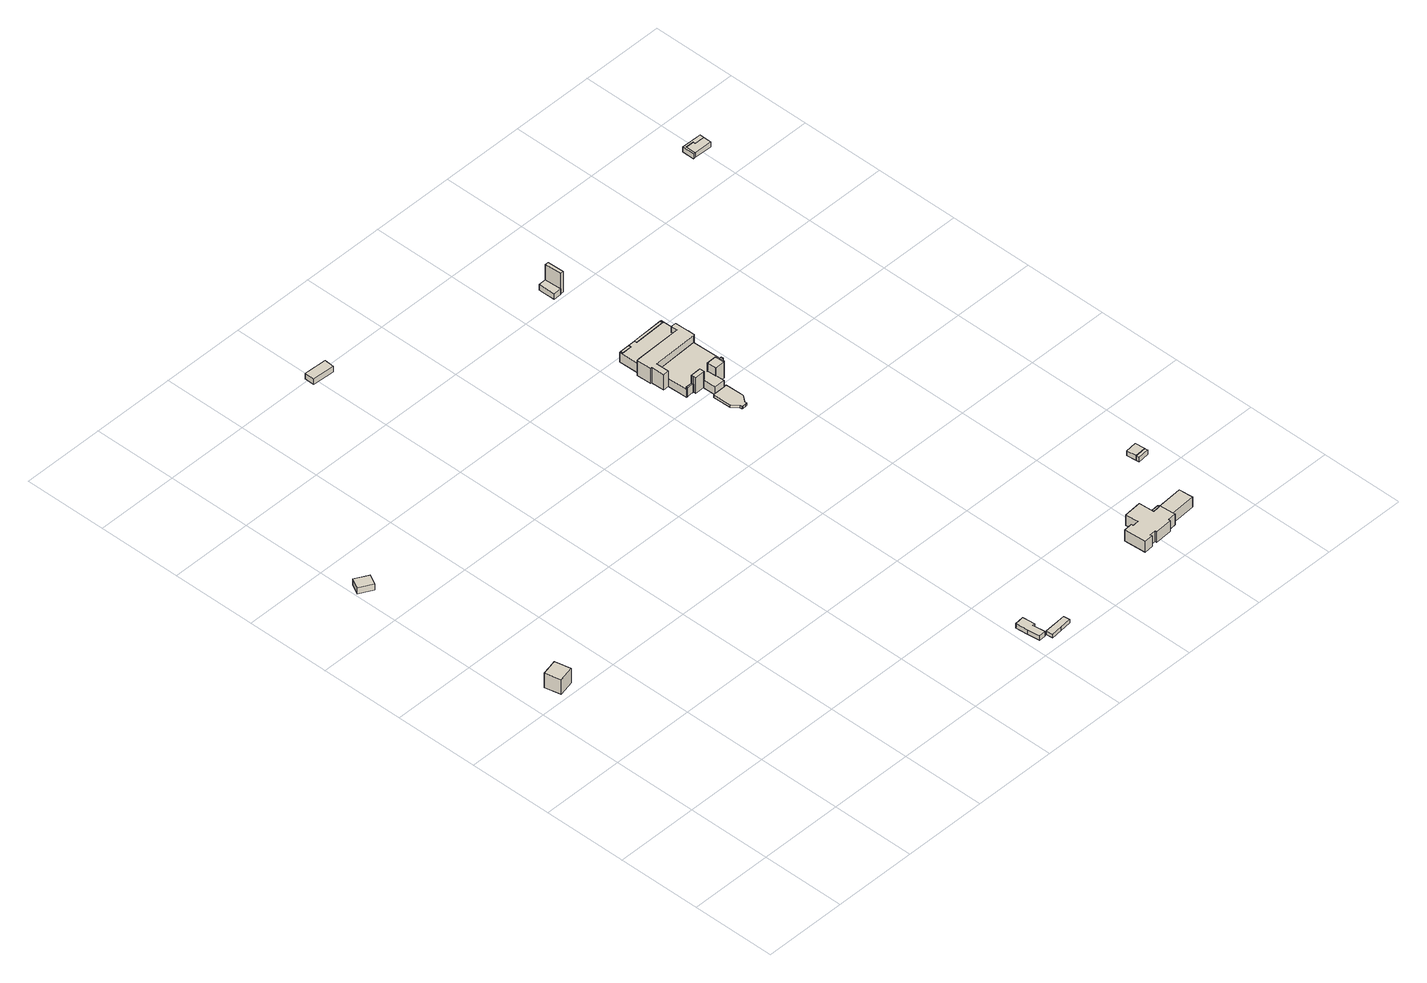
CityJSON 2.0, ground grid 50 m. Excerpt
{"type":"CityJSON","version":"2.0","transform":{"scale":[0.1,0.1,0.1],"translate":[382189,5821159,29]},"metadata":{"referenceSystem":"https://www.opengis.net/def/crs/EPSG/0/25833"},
"CityObjects":{
"building1":{"type":"Building","attributes":{"Gemeindeschluessel":"11000005","BezugspunktDach":"2200","function":"51001_9998","measuredHeight":10.76,"storeysAboveGround":0},"address":[{"country":"Germany","locality":"Berlin"}],"geometry":[{"type":"Solid","lod":"1","boundaries":[[[[0,1,2,3,4]],[[5,6,7,8,9]],[[5,9,4,3]],[[6,5,3,2]],[[7,6,2,1]],[[8,7,1,0]],[[9,8,0,4]]]]}]},
"building2":{"type":"Building","attributes":{"Gemeindeschluessel":"11000005","BezugspunktDach":"2200","function":"31001_2523","measuredHeight":4.14,"storeysAboveGround":1},"address":[{"country":"Germany","locality":"Berlin","thoroughfareNumber":"35 (56)","thoroughfareName":"Motardstraße"}],"geometry":[{"type":"Solid","lod":"1","boundaries":[[[[10,11,12,13]],[[14,15,16,17]],[[14,17,13,12]],[[15,14,12,11]],[[16,15,11,10]],[[17,16,10,13]]]]}]},
"building3":{"type":"Building","attributes":{"Gemeindeschluessel":"11000004","BezugspunktDach":"2200","function":"31001_3200","measuredHeight":2.96,"storeysAboveGround":1},"address":[{"country":"Germany","locality":"Berlin","thoroughfareNumber":"5","thoroughfareName":"Ruhwaldweg"}],"geometry":[{"type":"Solid","lod":"1","boundaries":[[[[18,19,20,21,22,23,24]],[[25,26,27,28,29,30,31]],[[25,31,24,23]],[[26,25,23,22]],[[27,26,22,21]],[[28,27,21,20]],[[29,28,20,19]],[[30,29,19,18]],[[31,30,18,24]]]]}]},
"building4":{"type":"Building","attributes":{"Gemeindeschluessel":"11000004","BezugspunktDach":"2200","function":"51009_1610","measuredHeight":4,"storeysAboveGround":0},"address":[{"country":"Germany","locality":"Berlin"}],"geometry":[{"type":"Solid","lod":"1","boundaries":[[[[32,33,34,35,36]],[[37,38,39,40,41]],[[37,41,36,35]],[[38,37,35,34]],[[39,38,34,33]],[[40,39,33,32]],[[41,40,32,36]]]]}]},
"building5":{"type":"Building","attributes":{"Gemeindeschluessel":"11000005","BezugspunktDach":"2200","function":"31001_2511","measuredHeight":3.67,"storeysAboveGround":1},"address":[{"country":"Germany","locality":"Berlin","thoroughfareNumber":"35 (53)","thoroughfareName":"Motardstraße"}],"geometry":[{"type":"Solid","lod":"1","boundaries":[[[[42,43,44,45]],[[46,47,48,49]],[[46,49,45,44]],[[47,46,44,43]],[[48,47,43,42]],[[49,48,42,45]]]]}]},
"building6":{"type":"Building","attributes":{"Gemeindeschluessel":"11000005","BezugspunktDach":"2200","function":"51009_1610","measuredHeight":5.61,"storeysAboveGround":0},"address":[{"country":"Germany","locality":"Berlin"}],"geometry":[{"type":"Solid","lod":"1","boundaries":[[[[50,51,52,53]],[[54,55,56,57]],[[54,57,53,52]],[[55,54,52,51]],[[56,55,51,50]],[[57,56,50,53]]]]}]},
"building7":{"type":"Building","attributes":{"Gemeindeschluessel":"11000005","function":"31001_2511"},"address":[{"country":"Germany","locality":"Berlin","thoroughfareNumber":"35 (55)","thoroughfareName":"Motardstraße"}],"children":["building7-1","building7-2","building7-3","building7-4","building7-5","building7-6","building7-7","building7-8"]},
"building7-1":{"type":"BuildingPart","attributes":{"BezugspunktDach":"2200","measuredHeight":1.77,"storeysAboveGround":3},"parents":["building7"],"geometry":[{"type":"MultiSurface","lod":"1","boundaries":[[[58,59,60,61,62,63,64,65,66,67,68,69,70]],[[71,72,73,74,75,76,77,78,79,80,81,82,83]],[[71,83,70,69]],[[72,71,84,85]],[[73,72,68,67]],[[74,73,67,66]],[[75,74,66,65]],[[76,75,65,64]],[[77,76,64,63]],[[78,77,63,62]],[[79,78,62,61]],[[80,79,61,60]],[[81,80,60,59]],[[82,81,59,58]],[[83,82,58,70]],[[85,84,69,68]]]}]},
"building7-2":{"type":"BuildingPart","attributes":{"BezugspunktDach":"2200","measuredHeight":5.25,"storeysAboveGround":3},"parents":["building7"],"geometry":[{"type":"MultiSurface","lod":"1","boundaries":[[[86,87,88,89,90,91,92,93,94,95,96,97,98,99,100,101,102,103,104,105,106,107,108,109,110]],[[111,112,113,114,115,116,117,118,119,120,121,85,84,122,123,124,125,126,127,128,129,130,131,132,133]],[[111,133,134,135,136,109]],[[112,111,109,108]],[[113,112,108,107]],[[114,113,107,106]],[[115,114,106,105]],[[116,115,105,104]],[[117,116,104,103]],[[85,121,99,98]],[[69,68,98,97]],[[122,84,97,96]],[[123,122,137,138,95]],[[124,123,95,138,139,94]],[[125,124,94,139,140]],[[126,125,140,141]],[[127,126,92,91]],[[128,127,91,90]],[[129,128,90,89]],[[130,129,89,88]],[[131,130,88,87]],[[132,131,87,86]],[[133,132,86,142,135]],[[110,109,136,135,134]],[[118,117,143,103,102]],[[119,118,102,101]],[[120,119,101,100]],[[120,100,99,121]],[[84,85,68,69]],[[96,95,138,137]],[[94,139,138,95]],[[139,94,93,140]],[[141,140,93,92]],[[135,142,86,110]]]}]},
"building7-3":{"type":"BuildingPart","attributes":{"BezugspunktDach":"2200","measuredHeight":6.2,"storeysAboveGround":3},"parents":["building7"],"geometry":[{"type":"MultiSurface","lod":"1","boundaries":[[[144,145,146,147,148,149,150,151,152,153,154,155,156,157]],[[158,159,160,161,162,163,164,165,166,167,168,169,170,171]],[[158,171,157,156]],[[159,158,159,155]],[[160,159,160,154]],[[160,154,160,161]],[[162,161,153,152]],[[163,162,152,172,173]],[[164,163,173,174,150]],[[165,164,174,175,149]],[[166,165,149,148]],[[167,166,148,147]],[[168,167,176,177]],[[169,168,177,178]],[[170,169,179,178,180]],[[171,170,144,157]],[[181,156,155,159,158]],[[155,154,160,159]],[[161,160,154,153]],[[173,172,152,151]],[[151,150,174,173]],[[150,149,175,174]],[[177,176,147,146]],[[178,177,146,145]],[[180,178,179,145,144]]]}]},
"building7-4":{"type":"BuildingPart","attributes":{"BezugspunktDach":"2200","measuredHeight":10.56,"storeysAboveGround":3},"parents":["building7"],"geometry":[{"type":"MultiSurface","lod":"1","boundaries":[[[182,183,184,185,186,187]],[[118,117,188,121,120,119]],[[102,101,189,187,186]],[[118,119,118,190]],[[103,102,186,185]],[[118,102,118,117]],[[188,117,185,184]],[[121,188,184,183]],[[100,99,121,120,121,183,182]],[[101,100,182,187]],[[190,118,119,189,101,102]],[[117,118,102,103]],[[120,121,99,100]],[[119,120,100,101]]]}]},
"building7-5":{"type":"BuildingPart","attributes":{"BezugspunktDach":"2200","measuredHeight":10.34,"storeysAboveGround":3},"parents":["building7"],"geometry":[{"type":"MultiSurface","lod":"1","boundaries":[[[191,192,193,194,195,196]],[[139,138,137,197,141,140]],[[94,93,196,195]],[[138,95,94,139,195,194]],[[198,96,95,194,193]],[[197,137,193,192]],[[141,197,192,191]],[[140,93,92,191,196]],[[139,140,93,94]],[[139,94,95,138]],[[137,138,199,95,96,198]],[[141,92,93,140]]]}]},
"building7-6":{"type":"BuildingPart","attributes":{"BezugspunktDach":"2200","measuredHeight":10.14,"storeysAboveGround":3},"parents":["building7"],"geometry":[{"type":"MultiSurface","lod":"1","boundaries":[[[200,201,202,203,204,205,206,207,208,209,210,211,212,213,214]],[[180,178,177,176,215,216,217,218,136,135,142,219,220,221,222]],[[180,222,214,213]],[[145,144,213,212]],[[146,145,212,211]],[[176,147,146,211,210]],[[215,176,210,209]],[[216,215,209,208]],[[217,216,208,207]],[[218,217,207,206]],[[136,218,206,205]],[[135,110,109,223,205,204]],[[86,110,204,203]],[[219,142,203,202]],[[220,219,202,201]],[[221,220,201,200]],[[222,221,200,214]],[[178,180,144,145]],[[177,178,145,146]],[[177,146,147,176]],[[136,223,109,110,135]],[[224,142,135,225,110,86]]]}]},
"building7-7":{"type":"BuildingPart","attributes":{"BezugspunktDach":"2200","measuredHeight":6.27,"storeysAboveGround":3},"parents":["building7"],"geometry":[{"type":"MultiSurface","lod":"1","boundaries":[[[226,227,228,229]],[[161,160,159,158]],[[161,158,229,228]],[[154,153,228,227]],[[159,155,154,230,227,226]],[[156,155,159,226,229]],[[160,161,153,154]],[[160,230,154,155,159]],[[158,159,155,156]]]}]},
"building7-8":{"type":"BuildingPart","attributes":{"BezugspunktDach":"2200","measuredHeight":6.22,"storeysAboveGround":3},"parents":["building7"],"geometry":[{"type":"MultiSurface","lod":"1","boundaries":[[[231,232,233,234]],[[175,174,173,172]],[[175,172,234,233]],[[174,150,149,233,232]],[[151,150,232,231]],[[152,151,231,234]],[[175,149,150,174]],[[173,174,150,151]],[[172,173,151,152]]]}]},
"building8":{"type":"Building","attributes":{"Gemeindeschluessel":"11000004","function":"31001_3200"},"address":[{"country":"Germany","locality":"Berlin","thoroughfareNumber":"1","thoroughfareName":"Ruhwaldweg"}],"children":["building8-1","building8-2"]},
"building8-1":{"type":"BuildingPart","attributes":{"BezugspunktDach":"2200","measuredHeight":6.53,"storeysAboveGround":2},"parents":["building8"],"geometry":[{"type":"MultiSurface","lod":"1","boundaries":[[[235,236,237,238]],[[239,240,241,242]],[[239,242,238,237]],[[240,239,237,236]],[[241,240,236,235]],[[242,241,243,244,245,238]],[[235,238,245,244,243]]]}]},
"building8-2":{"type":"BuildingPart","attributes":{"BezugspunktDach":"2200","measuredHeight":7.15,"storeysAboveGround":2},"parents":["building8"],"geometry":[{"type":"MultiSurface","lod":"1","boundaries":[[[246,247,248,249,250,251,252,253,254,255,256,257,258,259,260,261,262,263,264,265]],[[266,267,268,269,270,271,272,273,274,245,244,275,276,277,278,279,280,281,282,283]],[[266,283,265,264]],[[267,266,264,263]],[[268,267,263,262]],[[269,268,262,261]],[[270,269,261,260]],[[271,270,260,259]],[[272,271,259,258]],[[273,272,258,257]],[[274,273,257,256]],[[245,274,256,255]],[[235,238,284,255,254]],[[275,244,254,253]],[[276,275,253,252]],[[277,276,252,251]],[[278,277,251,250]],[[279,278,250,249]],[[280,279,249,248]],[[281,280,248,247]],[[282,281,247,246]],[[283,282,246,265]],[[244,245,284,238,235]]]}]},
"building9":{"type":"Building","attributes":{"Gemeindeschluessel":"11000004","BezugspunktDach":"2200","function":"51009_1610","measuredHeight":6.98,"storeysAboveGround":0},"address":[{"country":"Germany","locality":"Berlin"}],"geometry":[{"type":"Solid","lod":"1","boundaries":[[[[285,286,287,288,289]],[[290,291,292,293,294]],[[290,294,289,288]],[[291,290,288,287]],[[292,291,287,286]],[[293,292,286,285]],[[294,293,285,289]]]]}]},
"building10":{"type":"Building","attributes":{"Gemeindeschluessel":"11000005","BezugspunktDach":"2200","function":"51009_1610","measuredHeight":7.85,"storeysAboveGround":0},"address":[{"country":"Germany","locality":"Berlin"}],"geometry":[{"type":"Solid","lod":"1","boundaries":[[[[295,296,297,298]],[[114,113,116,115]],[[114,115,298,297]],[[113,114,297,296]],[[116,113,296,295]],[[115,116,295,298]]]]}]},
"building11":{"type":"Building","attributes":{"Gemeindeschluessel":"11000005","BezugspunktDach":"2200","function":"31001_2523","measuredHeight":3.7,"storeysAboveGround":1},"address":[{"country":"Germany","locality":"Berlin","thoroughfareNumber":"35 (54)","thoroughfareName":"Motardstraße"}],"geometry":[{"type":"Solid","lod":"1","boundaries":[[[[299,300,301,302]],[[303,304,305,306]],[[303,306,302,301]],[[304,303,301,300]],[[305,304,300,299]],[[306,305,299,302]]]]}]},
"building12":{"type":"Building","attributes":{"Gemeindeschluessel":"11000005","BezugspunktDach":"2200","function":"51009_1610","measuredHeight":13.58,"storeysAboveGround":0},"address":[{"country":"Germany","locality":"Berlin"}],"geometry":[{"type":"Solid","lod":"1","boundaries":[[[[307,308,309,310]],[[311,312,313,314]],[[311,314,310,309]],[[312,311,309,308]],[[313,312,308,307]],[[314,313,307,310]]]]}]},
"building13":{"type":"Building","attributes":{"Gemeindeschluessel":"11000004","BezugspunktDach":"2200","function":"51009_1610","measuredHeight":3.49,"storeysAboveGround":0},"address":[{"country":"Germany","locality":"Berlin"}],"geometry":[{"type":"Solid","lod":"1","boundaries":[[[[315,316,317,318,319]],[[320,321,322,323,324]],[[320,324,319,318]],[[321,320,318,317]],[[322,321,317,316]],[[323,322,316,315]],[[324,323,315,319]]]]}]},
"building14":{"type":"Building","attributes":{"Gemeindeschluessel":"11000004","BezugspunktDach":"2200","function":"31001_2050","measuredHeight":3.17,"storeysAboveGround":1},"address":[{"country":"Germany","locality":"Berlin","thoroughfareNumber":"99 (1)","thoroughfareName":"Fürstenbrunner Weg"}],"geometry":[{"type":"Solid","lod":"1","boundaries":[[[[325,326,327,328]],[[329,330,331,332]],[[329,332,328,327]],[[330,329,327,326]],[[331,330,326,325]],[[332,331,325,328]]]]}]},
"building15":{"type":"Building","attributes":{"Gemeindeschluessel":"11000005","BezugspunktDach":"2200","function":"51009_1610","measuredHeight":3.16,"storeysAboveGround":0},"address":[{"country":"Germany","locality":"Berlin"}],"geometry":[{"type":"Solid","lod":"1","boundaries":[[[[333,334,335,336,337,338,339,340]],[[341,342,343,344,345,346,347,348]],[[341,348,340,339]],[[342,341,339,338]],[[343,342,338,337]],[[344,343,337,336]],[[345,344,336,335]],[[346,345,335,334]],[[347,346,334,333]],[[348,347,333,340]]]]}]},
"building16":{"type":"Building","attributes":{"Gemeindeschluessel":"11000005","BezugspunktDach":"2200","function":"31001_2100","measuredHeight":3.16,"storeysAboveGround":1},"address":[{"country":"Germany","locality":"Berlin","thoroughfareNumber":"7 (1)","thoroughfareName":"Rohrdamm"}],"geometry":[{"type":"Solid","lod":"1","boundaries":[[[[349,337,336,335,334,333]],[[346,345,344,343,350,347]],[[346,347,333,334]],[[345,346,334,335]],[[344,345,335,336]],[[343,344,336,337]],[[350,343,337,349]],[[347,350,349,333]]]]}]}
},
"vertices":[
[164,1533,111],[257,1552,111],[236,1648,111],[189,1637,111],[142,1626,111],[189,1637,14],[236,1648,14],[257,1552,14],[164,1533,14],[142,1626,14],
[84,2714,57],[115,2774,57],[37,2818,57],[3,2757,57],[37,2818,16],[115,2774,16],[84,2714,16],[3,2757,16],
[2000,118,105],[2008,45,105],[2049,48,105],[2040,122,105],[2056,123,105],[2047,197,105],[1993,191,105],[2047,197,75],[2056,123,75],[2040,122,75],[2049,48,75],[2008,45,75],[2000,118,75],[1993,191,75],
[2060,6,106],[2127,12,106],[2195,18,106],[2190,56,106],[2056,46,106],[2190,56,82],[2195,18,82],[2127,12,82],[2060,6,82],[2056,46,82],
[1103,3952,42],[1106,4011,42],[972,4018,42],[970,3959,42],[972,4018,5],[1106,4011,5],[1103,3952,5],[970,3959,5],
[2146,2545,87],[2183,2546,87],[2182,2556,87],[2145,2555,87],[2182,2556,31],[2183,2546,31],[2146,2545,31],[2145,2555,31],
[2238,2345,38],[2268,2309,38],[2269,2295,38],[2275,2295,38],[2296,2295,38],[2303,2295,38],[2302,2310,38],[2331,2348,38],[2331,2366,38],[2328,2458,38],[2311,2457,38],[2248,2456,38],[2234,2455,38],[2248,2456,21],[2311,2457,21],[2328,2458,21],[2331,2366,21],[2331,2348,21],[2302,2310,21],[2303,2295,21],[2296,2295,21],[2275,2295,21],[2269,2295,21],[2268,2309,21],[2238,2345,21],[2234,2455,21],[2248,2456,28],[2311,2457,28],
[2135,2666,81],[2138,2545,81],[2146,2545,81],[2145,2555,81],[2182,2556,81],[2183,2546,81],[2188,2546,81],[2187,2560,81],[2249,2561,81],[2250,2533,81],[2246,2533,81],[2248,2456,81],[2311,2457,81],[2310,2508,81],[2307,2508,81],[2305,2563,81],[2364,2565,81],[2365,2551,81],[2370,2552,81],[2370,2562,81],[2405,2563,81],[2406,2553,81],[2415,2553,81],[2409,2754,81],[2133,2744,81],[2409,2754,28],[2415,2553,28],[2406,2553,28],[2405,2563,28],[2370,2562,28],[2370,2552,28],[2365,2551,28],[2364,2565,28],[2305,2563,28],[2307,2508,28],[2310,2508,28],[2246,2533,28],[2250,2533,28],[2249,2561,28],[2187,2560,28],[2188,2546,28],[2183,2546,28],[2182,2556,28],[2145,2555,28],[2146,2545,28],[2138,2545,28],[2135,2666,28],[2133,2744,28],[2133,2744,41],[2133,2744,29],[2409,2754,29],[2246,2533,31],[2250,2533,31],[2249,2561,31],[2187,2560,31],[2188,2546,31],[2135,2666,29],[2365,2551,55],
[2104,2832,90],[2382,2840,90],[2381,2877,90],[2411,2878,90],[2408,2972,90],[2401,2971,90],[2401,2956,90],[2211,2950,90],[2211,2966,90],[2167,2964,90],[2168,2949,90],[2108,2947,90],[2108,2963,90],[2100,2962,90],[2108,2963,28],[2108,2947,28],[2168,2949,28],[2167,2964,28],[2211,2966,28],[2211,2950,28],[2401,2956,28],[2401,2971,28],[2408,2972,28],[2411,2878,28],[2381,2877,28],[2382,2840,28],[2104,2832,28],[2100,2962,28],[2211,2966,30],[2211,2950,30],[2401,2956,30],[2401,2971,30],[2411,2878,29],[2381,2877,29],[2382,2840,29],[2382,2840,40],[2104,2832,29],[2108,2963,43],
[2307,2508,134],[2310,2508,134],[2366,2509,134],[2365,2551,134],[2364,2565,134],[2305,2563,134],[2366,2509,28],[2305,2563,59],[2364,2565,63],
[2188,2546,134],[2188,2532,134],[2246,2533,134],[2250,2533,134],[2249,2561,134],[2187,2560,134],[2188,2532,31],[2246,2533,56],[2250,2533,56],
[2090,2744,130],[2097,2743,130],[2099,2665,130],[2135,2666,130],[2133,2744,130],[2409,2754,130],[2415,2754,130],[2414,2762,130],[2413,2798,130],[2413,2800,130],[2411,2878,130],[2381,2877,130],[2382,2840,130],[2104,2832,130],[2087,2831,130],[2413,2800,29],[2413,2798,29],[2414,2762,29],[2415,2754,29],[2099,2665,29],[2097,2743,29],[2090,2744,29],[2087,2831,29],[2409,2754,58],[2135,2666,68],[2133,2744,67],
[2108,2947,91],[2168,2949,91],[2167,2964,91],[2108,2963,91],[2168,2949,85],
[2211,2950,92],[2401,2956,92],[2401,2971,92],[2211,2966,92],
[3100,177,104],[3254,188,104],[3248,272,104],[3094,261,104],[3248,272,38],[3254,188,38],[3100,177,38],[3094,261,38],[3100,177,52],[3100,177,39],[3094,261,39],
[2856,132,110],[2909,136,110],[2908,147,110],[2945,150,110],[2946,139,110],[3050,146,110],[3050,158,110],[3101,162,110],[3100,177,110],[3094,261,110],[3089,260,110],[3090,254,110],[3043,250,110],[3042,264,110],[3037,342,110],[2932,334,110],[2938,258,110],[2900,255,110],[2900,267,110],[2847,263,110],[2900,267,39],[2900,255,39],[2938,258,39],[2932,334,39],[3037,342,39],[3042,264,39],[3043,250,39],[3090,254,39],[3089,260,39],[3101,162,39],[3050,158,39],[3050,146,39],[2946,139,39],[2945,150,39],[2908,147,39],[2909,136,39],[2856,132,39],[2847,263,39],[3094,261,74],
[3043,250,108],[3090,254,108],[3089,260,108],[3089,267,108],[3042,264,108],[3089,267,38],[3089,260,38],[3090,254,38],[3043,250,38],[3042,264,38],
[2370,2552,107],[2406,2553,107],[2405,2563,107],[2370,2562,107],
[2217,3512,56],[2264,3514,56],[2261,3614,56],[2214,3612,56],[2261,3614,19],[2264,3514,19],[2217,3512,19],[2214,3612,19],
[2264,3514,158],[2284,3514,158],[2281,3614,158],[2261,3614,158],[2281,3614,22],[2284,3514,22],[2264,3514,22],[2261,3614,22],
[3305,595,76],[3373,603,76],[3372,612,76],[3371,620,76],[3304,614,76],[3371,620,47],[3372,612,47],[3373,603,47],[3305,595,47],[3304,614,47],
[3304,614,78],[3371,620,78],[3365,679,78],[3298,672,78],[3365,679,46],[3371,620,46],[3304,614,46],[3298,672,46],
[3422,3697,70],[3423,3758,70],[3473,3757,70],[3472,3745,70],[3532,3744,70],[3533,3769,70],[3411,3771,70],[3410,3697,70],[3411,3771,38],[3533,3769,38],[3532,3744,38],[3472,3745,38],[3473,3757,38],[3423,3758,38],[3422,3697,38],[3410,3697,38],
[3532,3695,70],[3532,3695,38]
]}
